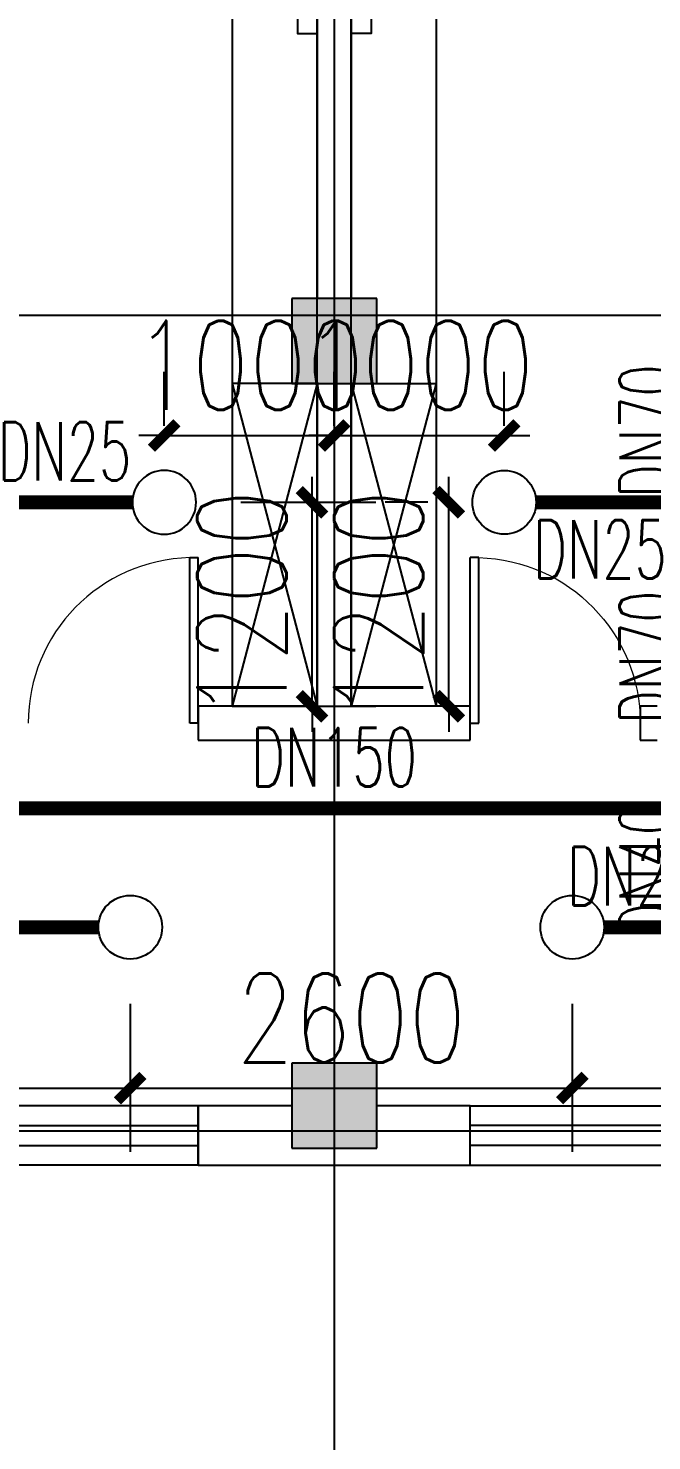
# Model space of a CAD drawing. Extents: x 0 to 2838408, y -923048 to 203859.
# Drawn here: x 2754963 to 2758630, y -482680 to -474369 of the extents above; entities that cross this region are included whole.
import ezdxf

# ---------------------------------------------------------------- set-up
doc = ezdxf.new("R2010")
doc.units = 0
doc.header["$LTSCALE"] = 1000
for name, color, linetype in [('A-Fixt', 81, 'Continuous'), ('COLUMN', 9, 'Continuous'), ('DIM_喷淋', 3, 'Continuous'), ('DOTE', 8, 'Continuous'), ('EQUIP_喷头', 7, 'Continuous'), ('PIPE-喷淋', 6, 'Continuous'), ('PUB_HATCH', 8, 'Continuous'), ('TEXT_喷淋', 7, 'Continuous'), ('TWT_DIM', 3, 'Continuous'), ('WALL', 9, 'Continuous'), ('WINDOW', 4, 'Continuous'), ('XREF', 8, 'Continuous')]:
    doc.layers.add(name, color=color, linetype=linetype)
doc.styles.add('_TCH_DIM_T3', font='SIMPLEX', dxfattribs={"width": 0.75, "bigfont": 'HZTXT'})
doc.styles.add('_TWT_PIPEDN', font='SIMPLEX', dxfattribs={"width": 0.8, "height": 2.3, "bigfont": 'HZTXT'})
doc.dimstyles.new('_TWT_ARCH&&150', dxfattribs={"dimtxt": 525, "dimasz": 150, "dimexe": 375, "dimexo": 450, "dimgap": 150, "dimtad": 1, "dimdec": 0, "dimzin": 0, "dimdsep": 46, "dimtxsty": '_TCH_DIM_T3', "dimblk": 'ARCHTICK', "dimcen": 0.09, "dimclrt": 7, "dimazin": 2, "dimtfac": 1, "dimtdec": 0, "dimtix": 1, "dimtmove": 2, "dimatfit": 3, "dimfxl": 1, "dimtolj": 1, "dimtzin": 0, "dimarcsym": 0})

# ---------------------------------------------------------------- blocks, each defined once
blk = doc.blocks.new('宿舍')
at = {"layer": 'A-Fixt'}
for p, q in [((47853.8, 13801.7), (48353.8, 15701.7)), ((48353.8, 13801.7), (47853.8, 15701.7)), ((47853.8, 13801.7), (48353.8, 13801.7))]:
    blk.add_line(p, q, dxfattribs=at)
for points in [[(47853.8, 8601.7), (48353.8, 8601.7), (48353.8, 15701.7), (47853.8, 15701.7)], [(47853.8, 10676.1), (47970.5, 10676.1), (47970.5, 11742.6), (47853.8, 11742.6)]]:
    blk.add_lwpolyline(points, close=True, dxfattribs=at)
blk = doc.blocks.new('$WINLIB2D$00000001')
at = {"color": 0}
for points in [[(-0.5, 0.5), (-0.5, -0.5)], [(-0.5, 0.5), (0.5, 0.5)], [(0.5, -0.5), (0.5, 0.5)], [(0.5, 0.1667), (-0.5, 0.1667)], [(0.5, -0.1667), (-0.5, -0.1667)], [(-0.5, -0.5), (0.5, -0.5)]]:
    blk.add_lwpolyline(points, dxfattribs=at)
blk = doc.blocks.new('$DorLib2D$00000001')
for p, q in [((0.45, 0.975), (0.5, 0.975)), ((0.45, 0), (0.45, 0.975)), ((0.5, 0), (0.5, 0.975)), ((0.5, 0), (0.45, 0))]:
    blk.add_line(p, q)
at = {"lineweight": 13}
blk.add_arc((0.475, 0), 0.975, 91.46928, 180, dxfattribs=at)
blk = doc.blocks.new('3F1')
at = {"layer": 'PUB_HATCH'}
for points in [[(2420466.7, -475958.3), (2420466.7, -476458.3), (2420966.7, -476458.3), (2420966.7, -475958.3)], [(2420466.7, -480458.3), (2420466.7, -480958.3), (2420966.7, -480958.3), (2420966.7, -480458.3)]]:
    blk.add_hatch(color=256, dxfattribs=at).paths.add_polyline_path(points)
at = {"layer": 'COLUMN'}
for p, q in [((2420466.7, -475958.3), (2420466.7, -476458.3)), ((2420966.7, -475958.3), (2420466.7, -475958.3)), ((2420966.7, -476458.3), (2420966.7, -475958.3)), ((2420466.7, -476458.3), (2420966.7, -476458.3)), ((2420466.7, -480458.3), (2420466.7, -480958.3)), ((2420966.7, -480458.3), (2420466.7, -480458.3)), ((2420966.7, -480958.3), (2420966.7, -480458.3)), ((2420466.7, -480958.3), (2420966.7, -480958.3))]:
    blk.add_line(p, q, dxfattribs=at)
at = {"layer": 'DOTE'}
for p, q in [((2420716.7, -467258.3), (2420716.7, -550458.3)), ((2453916.7, -476058.3), (2343216.7, -476058.3)), ((2453916.7, -480858.3), (2343216.7, -480858.3))]:
    blk.add_line(p, q, dxfattribs=at)
at = {"layer": 'WALL'}
for p, q in [((2420616.7, -471258.3), (2420616.7, -475958.3)), ((2420816.7, -471258.3), (2420816.7, -475958.3)), ((2420616.7, -476458.3), (2420616.7, -478358.3)), ((2420816.7, -476458.3), (2420816.7, -478358.3)), ((2420616.7, -478358.3), (2419916.7, -478358.3)), ((2419916.7, -478358.3), (2419916.7, -478558.3)), ((2421516.7, -478358.3), (2420816.7, -478358.3)), ((2421516.7, -478558.3), (2421516.7, -478358.3)), ((2422616.7, -478358.3), (2422516.7, -478358.3)), ((2422516.7, -478358.3), (2422516.7, -478558.3)), ((2419916.7, -478558.3), (2420716.7, -478558.3)), ((2420716.7, -478558.3), (2421516.7, -478558.3)), ((2422516.7, -478558.3), (2422616.7, -478558.3)), ((2420466.7, -480708.3), (2419916.7, -480708.3)), ((2419916.7, -480708.3), (2419916.7, -481058.3)), ((2421516.7, -480708.3), (2420966.7, -480708.3)), ((2421516.7, -481058.3), (2421516.7, -480708.3)), ((2419916.7, -481058.3), (2420716.7, -481058.3)), ((2420716.7, -481058.3), (2421516.7, -481058.3))]:
    blk.add_line(p, q, dxfattribs=at)
at = {"rotation": 180}
blk.add_blockref('宿舍', (2468470.6, -462656.6), dxfattribs=at)
at = {"xscale": -1, "rotation": 180}
blk.add_blockref('宿舍', (2372962.9, -462656.6), dxfattribs=at)
at = {"layer": 'WINDOW'}
for name, p, xscale, yscale, zscale in [('$DorLib2D$00000001', (2419416.7, -478458.3), 1000, 1000, 1000), ('$DorLib2D$00000001', (2422016.7, -478458.3), -1000, 1000, -1000), ('$WINLIB2D$00000001', (2418716.7, -480883.3), -2400, -350, -2400), ('$WINLIB2D$00000001', (2422716.7, -480883.3), 2400, -350, 2400)]:
    blk.add_blockref(name, p, dxfattribs=dict(at, xscale=xscale, yscale=yscale, zscale=zscale))
blk = doc.blocks.new('_ArchTick')
at = {"color": 0, "linetype": 'ByBlock', "const_width": 0.4}
blk.add_lwpolyline([(-0.5, -0.5), (0.5, 0.5)], dxfattribs=at)
blk = doc.blocks.new('*D2350')
at = {"layer": 'Defpoints', "color": 0, "linetype": 'ByBlock', "transparency": 16777216}
for p in [(2757762.5, -476764.9), (2756762.5, -477158.3), (2757762.5, -477158.3)]:
    blk.add_point(p, dxfattribs=at)
at = {"layer": 'TWT_DIM', "color": 0, "linetype": 'ByBlock', "lineweight": -2, "transparency": 16777216}
for p, q in [((2756762.5, -476708.3), (2756762.5, -476389.9)), ((2757762.5, -476708.3), (2757762.5, -476389.9)), ((2756762.5, -476764.9), (2756612.5, -476764.9)), ((2756762.5, -476764.9), (2757762.5, -476764.9)), ((2757762.5, -476764.9), (2757912.5, -476764.9))]:
    blk.add_line(p, q, dxfattribs=at)
at = {"layer": 'TWT_DIM', "color": 0, "linetype": 'ByBlock', "lineweight": -2, "transparency": 16777216, "xscale": 150, "yscale": 150, "zscale": 150}
blk.add_blockref('_ArchTick', (2756762.5, -476764.9), dxfattribs=at)
at = {"layer": 'TWT_DIM', "color": 0, "linetype": 'ByBlock', "lineweight": -2, "transparency": 16777216, "xscale": 150, "yscale": 150, "zscale": 150, "rotation": 180}
blk.add_blockref('_ArchTick', (2757762.5, -476764.9), dxfattribs=at)
at = {"layer": 'TWT_DIM', "color": 7, "linetype": 'ByBlock', "transparency": 16777216, "insert": (2757262.5, -476352.4), "char_height": 525, "attachment_point": 5, "style": '_TCH_DIM_T3'}
blk.add_mtext('\\A1;1000', dxfattribs=at)
blk = doc.blocks.new('*D2352')
at = {"layer": 'Defpoints', "color": 0, "linetype": 'ByBlock', "transparency": 16777216}
for p in [(2757436.2, -477158.3), (2757762.5, -477158.3), (2757762.5, -478358.3)]:
    blk.add_point(p, dxfattribs=at)
at = {"layer": 'TWT_DIM', "color": 0, "linetype": 'ByBlock', "lineweight": -2, "transparency": 16777216}
for p, q in [((2757436.2, -477158.3), (2757436.2, -477008.3)), ((2757312.5, -477158.3), (2757061.2, -477158.3)), ((2757436.2, -478358.3), (2757436.2, -477158.3)), ((2757312.5, -478358.3), (2757061.2, -478358.3)), ((2757436.2, -478358.3), (2757436.2, -478508.3))]:
    blk.add_line(p, q, dxfattribs=at)
at = {"layer": 'TWT_DIM', "color": 0, "linetype": 'ByBlock', "lineweight": -2, "transparency": 16777216, "xscale": 150, "yscale": 150, "zscale": 150}
for p, rotation in [((2757436.2, -477158.3), 270), ((2757436.2, -478358.3), 90)]:
    blk.add_blockref('_ArchTick', p, dxfattribs=dict(at, rotation=rotation))
at = {"layer": 'TWT_DIM', "color": 7, "linetype": 'ByBlock', "transparency": 16777216, "insert": (2757023.7, -477758.3), "char_height": 525, "attachment_point": 5, "rotation": 90, "style": '_TCH_DIM_T3'}
blk.add_mtext('\\A1;1200', dxfattribs=at)
blk = doc.blocks.new('*D2360')
at = {"layer": 'Defpoints', "color": 0, "linetype": 'ByBlock', "transparency": 16777216}
for p in [(2756762.5, -476764.9), (2755762.5, -477158.3), (2756762.5, -477158.3)]:
    blk.add_point(p, dxfattribs=at)
at = {"layer": 'TWT_DIM', "color": 0, "linetype": 'ByBlock', "lineweight": -2, "transparency": 16777216}
for p, q in [((2755762.5, -476708.3), (2755762.5, -476389.9)), ((2756762.5, -476708.3), (2756762.5, -476389.9)), ((2755762.5, -476764.9), (2755612.5, -476764.9)), ((2755762.5, -476764.9), (2756762.5, -476764.9)), ((2756762.5, -476764.9), (2756912.5, -476764.9))]:
    blk.add_line(p, q, dxfattribs=at)
at = {"layer": 'TWT_DIM', "color": 0, "linetype": 'ByBlock', "lineweight": -2, "transparency": 16777216, "xscale": 150, "yscale": 150, "zscale": 150}
blk.add_blockref('_ArchTick', (2755762.5, -476764.9), dxfattribs=at)
at = {"layer": 'TWT_DIM', "color": 0, "linetype": 'ByBlock', "lineweight": -2, "transparency": 16777216, "xscale": 150, "yscale": 150, "zscale": 150, "rotation": 180}
blk.add_blockref('_ArchTick', (2756762.5, -476764.9), dxfattribs=at)
at = {"layer": 'TWT_DIM', "color": 7, "linetype": 'ByBlock', "transparency": 16777216, "insert": (2756262.5, -476352.4), "char_height": 525, "attachment_point": 5, "style": '_TCH_DIM_T3'}
blk.add_mtext('\\A1;1000', dxfattribs=at)
blk = doc.blocks.new('*D2362')
at = {"layer": 'Defpoints', "color": 0, "linetype": 'ByBlock', "transparency": 16777216}
for p in [(2755762.5, -477158.3), (2756631.8, -477158.3), (2755762.5, -478358.3)]:
    blk.add_point(p, dxfattribs=at)
at = {"layer": 'TWT_DIM', "color": 0, "linetype": 'ByBlock', "lineweight": -2, "transparency": 16777216}
for p, q in [((2756631.8, -477158.3), (2756631.8, -477008.3)), ((2756212.5, -477158.3), (2757006.8, -477158.3)), ((2756631.8, -478358.3), (2756631.8, -477158.3)), ((2756212.5, -478358.3), (2757006.8, -478358.3)), ((2756631.8, -478358.3), (2756631.8, -478508.3))]:
    blk.add_line(p, q, dxfattribs=at)
at = {"layer": 'TWT_DIM', "color": 0, "linetype": 'ByBlock', "lineweight": -2, "transparency": 16777216, "xscale": 150, "yscale": 150, "zscale": 150}
for p, rotation in [((2756631.8, -477158.3), 270), ((2756631.8, -478358.3), 90)]:
    blk.add_blockref('_ArchTick', p, dxfattribs=dict(at, rotation=rotation))
at = {"layer": 'TWT_DIM', "color": 7, "linetype": 'ByBlock', "transparency": 16777216, "insert": (2756219.3, -477758.3), "char_height": 525, "attachment_point": 5, "rotation": 90, "style": '_TCH_DIM_T3'}
blk.add_mtext('\\A1;1200', dxfattribs=at)
blk = doc.blocks.new('*D2536')
at = {"layer": 'Defpoints', "color": 0, "linetype": 'ByBlock', "transparency": 16777216}
for p in [(2758162.5, -479658.3), (2760862.5, -479658.3), (2760862.5, -480604.8)]:
    blk.add_point(p, dxfattribs=at)
at = {"layer": 'DIM_喷淋', "color": 0, "linetype": 'ByBlock', "lineweight": -2, "transparency": 16777216}
for p, q in [((2758162.5, -480108.3), (2758162.5, -480979.8)), ((2760862.5, -480108.3), (2760862.5, -480979.8)), ((2758162.5, -480604.8), (2760862.5, -480604.8))]:
    blk.add_line(p, q, dxfattribs=at)
at = {"layer": 'DIM_喷淋', "color": 0, "linetype": 'ByBlock', "lineweight": -2, "transparency": 16777216, "xscale": 150, "yscale": 150, "zscale": 150, "rotation": 180}
blk.add_blockref('_ArchTick', (2758162.5, -480604.8), dxfattribs=at)
at = {"layer": 'DIM_喷淋', "color": 0, "linetype": 'ByBlock', "lineweight": -2, "transparency": 16777216, "xscale": 150, "yscale": 150, "zscale": 150}
blk.add_blockref('_ArchTick', (2760862.5, -480604.8), dxfattribs=at)
at = {"layer": 'DIM_喷淋', "color": 7, "linetype": 'ByBlock', "transparency": 16777216, "insert": (2759512.5, -480192.3), "char_height": 525, "attachment_point": 5, "style": '_TCH_DIM_T3'}
blk.add_mtext('\\A1;2700', dxfattribs=at)
blk = doc.blocks.new('*D2537')
at = {"layer": 'Defpoints', "color": 0, "linetype": 'ByBlock', "transparency": 16777216}
for p in [(2755562.5, -479658.3), (2758162.5, -479658.3), (2758162.5, -480604.8)]:
    blk.add_point(p, dxfattribs=at)
at = {"layer": 'DIM_喷淋', "color": 0, "linetype": 'ByBlock', "lineweight": -2, "transparency": 16777216}
for p, q in [((2755562.5, -480108.3), (2755562.5, -480979.8)), ((2758162.5, -480108.3), (2758162.5, -480979.8)), ((2755562.5, -480604.8), (2758162.5, -480604.8))]:
    blk.add_line(p, q, dxfattribs=at)
at = {"layer": 'DIM_喷淋', "color": 0, "linetype": 'ByBlock', "lineweight": -2, "transparency": 16777216, "xscale": 150, "yscale": 150, "zscale": 150, "rotation": 180}
blk.add_blockref('_ArchTick', (2755562.5, -480604.8), dxfattribs=at)
at = {"layer": 'DIM_喷淋', "color": 0, "linetype": 'ByBlock', "lineweight": -2, "transparency": 16777216, "xscale": 150, "yscale": 150, "zscale": 150}
blk.add_blockref('_ArchTick', (2758162.5, -480604.8), dxfattribs=at)
at = {"layer": 'DIM_喷淋', "color": 7, "linetype": 'ByBlock', "transparency": 16777216, "insert": (2756862.5, -480192.3), "char_height": 525, "attachment_point": 5, "style": '_TCH_DIM_T3'}
blk.add_mtext('\\A1;2600', dxfattribs=at)
blk = doc.blocks.new('*D2538')
at = {"layer": 'Defpoints', "color": 0, "linetype": 'ByBlock', "transparency": 16777216}
for p in [(2752862.5, -479658.3), (2755562.5, -479658.3), (2755562.5, -480604.8)]:
    blk.add_point(p, dxfattribs=at)
at = {"layer": 'DIM_喷淋', "color": 0, "linetype": 'ByBlock', "lineweight": -2, "transparency": 16777216}
for p, q in [((2752862.5, -480108.3), (2752862.5, -480979.8)), ((2755562.5, -480108.3), (2755562.5, -480979.8)), ((2752862.5, -480604.8), (2755562.5, -480604.8))]:
    blk.add_line(p, q, dxfattribs=at)
at = {"layer": 'DIM_喷淋', "color": 0, "linetype": 'ByBlock', "lineweight": -2, "transparency": 16777216, "xscale": 150, "yscale": 150, "zscale": 150, "rotation": 180}
blk.add_blockref('_ArchTick', (2752862.5, -480604.8), dxfattribs=at)
at = {"layer": 'DIM_喷淋', "color": 0, "linetype": 'ByBlock', "lineweight": -2, "transparency": 16777216, "xscale": 150, "yscale": 150, "zscale": 150}
blk.add_blockref('_ArchTick', (2755562.5, -480604.8), dxfattribs=at)
at = {"layer": 'DIM_喷淋', "color": 7, "linetype": 'ByBlock', "transparency": 16777216, "insert": (2754212.5, -480192.3), "char_height": 525, "attachment_point": 5, "style": '_TCH_DIM_T3'}
blk.add_mtext('\\A1;2700', dxfattribs=at)
blk = doc.blocks.new('$TwtSys$00000125')
blk.add_circle((0, 0, 0), 1)

msp = doc.modelspace()

# ---------------------------------------------------------------- linework, layer by layer
at = {"layer": 'PIPE-喷淋', "linetype": 'ByBlock', "ltscale": 1.5, "const_width": 82.5}
for points in [[(2754612.5, -477158.3), (2755575, -477158.3)], [(2757950, -477158.3), (2758912.5, -477158.3)], [(2754612.5, -478958.3), (2758912.5, -478958.3)], [(2753050, -479658.3), (2755375, -479658.3)], [(2758350, -479658.3), (2758912.5, -479658.3)]]:
    msp.add_lwpolyline(points, dxfattribs=at)

# ---------------------------------------------------------------- block references
at = {"layer": 'EQUIP_喷头', "linetype": 'ByBlock', "xscale": 187.5, "yscale": -187.5, "zscale": 187.5, "rotation": 180}
msp.add_blockref('$TwtSys$00000125', (2755762.5, -477158.3), dxfattribs=at)
at = {"layer": 'EQUIP_喷头', "linetype": 'ByBlock', "xscale": 187.5, "yscale": 187.5, "zscale": 187.5}
for p in [(2757762.5, -477158.3), (2755562.5, -479658.3), (2758162.5, -479658.3)]:
    msp.add_blockref('$TwtSys$00000125', p, dxfattribs=at)
at = {"layer": 'XREF'}
msp.add_blockref('3F1', (336045.8, 0), dxfattribs=at)

# ---------------------------------------------------------------- texts
at = {"layer": 'TEXT_喷淋', "linetype": 'ByBlock', "style": '_TWT_PIPEDN', "width": 0.64}
for p in [(2758785, -477132.8), (2758785, -478463.1)]:
    msp.add_text('DN70', height=345, rotation=90, dxfattribs=at).set_placement(p)
at = {"layer": 'TEXT_喷淋', "color": 251, "linetype": 'ByBlock', "style": '_TWT_PIPEDN', "width": 0.64}
for p in [(2754782.7, -477030.8), (2757932.7, -477607.4), (2758132.7, -479530.8)]:
    msp.add_text('DN25', height=345, dxfattribs=at).set_placement(p)
at = {"layer": 'TEXT_喷淋', "linetype": 'ByBlock', "style": '_TWT_PIPEDN', "width": 0.64}
msp.add_text('DN150', height=345, dxfattribs=at).set_placement((2756273.6, -478830.8))
at = {"layer": 'TEXT_喷淋', "color": 251, "linetype": 'ByBlock', "style": '_TWT_PIPEDN', "width": 0.64}
msp.add_text('DN40', height=345, rotation=90, dxfattribs=at).set_placement((2758785, -479713.1))

# ---------------------------------------------------------------- dimensions: what is measured, and where the dimension line sits
at = {"layer": 'DIM_喷淋', "linetype": 'ByBlock'}
for p1, p2, picture, middle in [((2752862.5, -479658.3), (2755562.5, -479658.3), '*D2538', (2754212.5, -480192.3)), ((2755562.5, -479658.3), (2758162.5, -479658.3), '*D2537', (2756862.5, -480192.3)), ((2758162.5, -479658.3), (2760862.5, -479658.3), '*D2536', (2759512.5, -480192.3))]:
    dim = msp.add_aligned_dim(p1=p1, p2=p2, distance=-946.6, dimstyle='_TWT_ARCH&&150', dxfattribs=at)
    dim.commit()
    dim.dimension.update_dxf_attribs({"geometry": picture, "text_midpoint": middle})
at = {"layer": 'TWT_DIM', "linetype": 'ByBlock'}
for p1, p2, distance, picture, middle in [((2755762.5, -477158.3), (2756762.5, -477158.3), 393.4, '*D2360', (2756262.5, -476352.4)), ((2756762.5, -477158.3), (2757762.5, -477158.3), 393.4, '*D2350', (2757262.5, -476352.4)), ((2755762.5, -478358.3), (2755762.5, -477158.3), -869.3, '*D2362', (2756219.3, -477758.3)), ((2757762.5, -478358.3), (2757762.5, -477158.3), 326.4, '*D2352', (2757023.7, -477758.3))]:
    dim = msp.add_aligned_dim(p1=p1, p2=p2, distance=distance, dimstyle='_TWT_ARCH&&150', dxfattribs=at)
    dim.commit()
    dim.dimension.update_dxf_attribs({"geometry": picture, "text_midpoint": middle})

doc.saveas('drawing.dxf')
